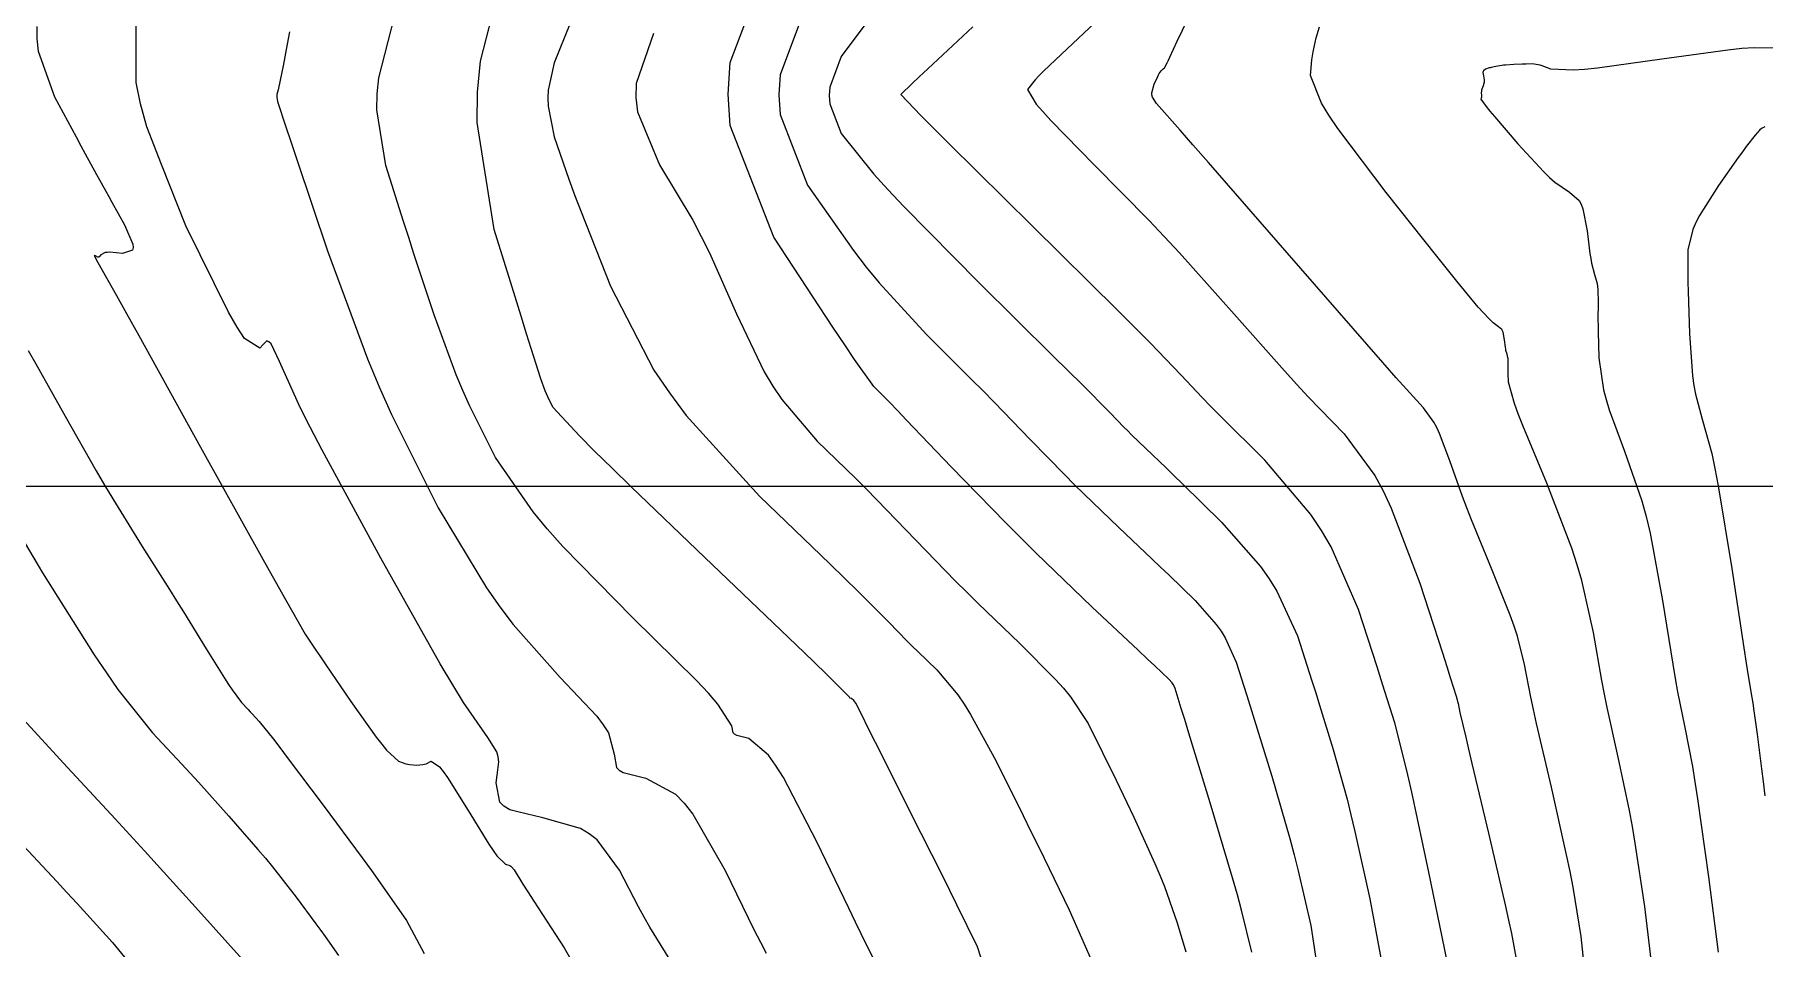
# Model space of a CAD drawing. Header units: metres. Extents: x 837117 to 838477, y 1189012 to 1191015.
# Drawn here: x 838284.3 to 838400.2, y 1190182.9 to 1190244.1 of the extents above; entities that cross this region are included whole.
import ezdxf

# ---------------------------------------------------------------- set-up
doc = ezdxf.new("R2010")
doc.units = ezdxf.units.M
doc.header["$LTSCALE"] = 0.3
doc.layers.add('COORD', color=7, linetype='Continuous', lineweight=20)
doc.layers.add('COTAS 10', color=1, linetype='Continuous')
doc.layers.add('COTAS INT', color=252, linetype='Continuous')

msp = doc.modelspace()

# ---------------------------------------------------------------- linework, layer by layer
at = {"layer": 'COORD'}
msp.add_line((837476.514, 1190213.872), (838476.514, 1190213.872), dxfattribs=at)
at = {"layer": 'COTAS 10'}
for points, elevation in [([(838284.505, 1190244.661), (838284.507, 1190243.835), (838284.599, 1190243.003), (838285.678, 1190239.944), (838287.123, 1190237.259), (838287.445, 1190236.662), (838287.734, 1190236.129), (838288.496, 1190234.734), (838289.114, 1190233.624), (838289.313, 1190233.271), (838289.523, 1190232.898), (838290.38, 1190231.383), (838290.927, 1190230.088), (838290.941, 1190229.853), (838290.896, 1190229.672), (838290.239, 1190229.463), (838289.381, 1190229.535), (838289.208, 1190229.53), (838289.065, 1190229.515), (838288.782, 1190229.37), (838288.669, 1190229.228), (838288.632, 1190229.215), (838288.592, 1190229.212), (838288.428, 1190229.297), (838288.344, 1190229.324), (838288.354, 1190229.286), (838288.378, 1190229.228), (838288.589, 1190228.853), (838289.829, 1190226.651), (838290.503, 1190225.441), (838291.32, 1190223.97), (838295.467, 1190216.491), (838299.632, 1190208.986), (838300.462, 1190207.5), (838301.151, 1190206.27), (838302.471, 1190203.965), (838303.186, 1190202.888), (838303.494, 1190202.432), (838303.85, 1190201.907), (838305.53, 1190199.444), (838307.231, 1190197.062), (838307.599, 1190196.59), (838307.923, 1190196.197), (838308.721, 1190195.455), (838309.217, 1190195.283), (838309.35, 1190195.25), (838309.482, 1190195.224), (838309.941, 1190195.184), (838310.361, 1190195.227), (838310.468, 1190195.253), (838310.57, 1190195.286), (838310.902, 1190195.457), (838311.467, 1190195.08), (838311.716, 1190194.767), (838312.005, 1190194.365), (838313.381, 1190192.158), (838314.762, 1190189.903), (838315.053, 1190189.47), (838315.305, 1190189.12), (838315.885, 1190188.546), (838316.17, 1190188.468), (838316.235, 1190188.43), (838316.294, 1190188.386), (838316.459, 1190188.168), (838317.051, 1190187.208), (838317.381, 1190186.695), (838317.781, 1190186.076), (838319.825, 1190182.95), (838322.116, 1190178.934)], 1810), ([(838320.2, 1190244.808), (838319.154, 1190242.218), (838318.751, 1190240.401), (838318.731, 1190239.869), (838318.751, 1190239.326), (838319.154, 1190237.26), (838320.133, 1190234.421), (838320.516, 1190233.389), (838320.947, 1190232.252), (838322.909, 1190227.26), (838325.829, 1190221.644), (838326.864, 1190220.114), (838327.998, 1190218.595), (838332.909, 1190213.198), (838337.614, 1190208.662), (838338.617, 1190207.687), (838339.49, 1190206.832), (838341.56, 1190204.758), (838342.797, 1190203.487), (838343.145, 1190203.139), (838343.496, 1190202.794), (838344.782, 1190201.56), (838346.177, 1190199.887), (838346.596, 1190199.264), (838347.03, 1190198.572), (838348.717, 1190195.495), (838350.553, 1190191.815), (838351.081, 1190190.743), (838351.618, 1190189.647), (838353.627, 1190185.495), (838355.284, 1190181.745)], 1820), ([(838378.972, 1190181.926), (838378.773, 1190182.921), (838377.723, 1190188.025), (838376.577, 1190193.382), (838376.317, 1190194.538), (838376.083, 1190195.551), (838375.446, 1190198.025), (838374.787, 1190200.128), (838374.539, 1190200.907), (838374.262, 1190201.771), (838373.025, 1190205.604), (838371.195, 1190209.807), (838370.545, 1190210.905), (838369.832, 1190211.975), (838366.74, 1190215.604), (838363.753, 1190218.573), (838363.106, 1190219.228), (838362.538, 1190219.81), (838361.137, 1190221.309), (838359.066, 1190223.466), (838358.075, 1190224.463), (838356.903, 1190225.634), (838351.164, 1190231.309), (838345.606, 1190236.798), (838344.549, 1190237.852), (838343.7, 1190238.703), (838342.373, 1190240.097), (838343.134, 1190240.839), (838343.601, 1190241.279), (838344.179, 1190241.822), (838347.193, 1190244.631)], 1830), ([(838400.235, 1190237.939), (838400.042, 1190237.851), (838399.974, 1190237.797), (838399.9, 1190237.731), (838399.582, 1190237.387), (838398.987, 1190236.611), (838398.738, 1190236.272), (838398.453, 1190235.88), (838397.122, 1190234.015), (838395.853, 1190232.004), (838395.607, 1190231.519), (838395.408, 1190231.066), (838395.07, 1190229.69), (838395.064, 1190228.12), (838395.074, 1190227.544), (838395.089, 1190226.907), (838395.183, 1190224.097), (838395.391, 1190221.266), (838395.478, 1190220.616), (838395.577, 1190220.024), (838396.04, 1190218.367), (838396.673, 1190216.056), (838396.879, 1190215.051), (838397.1, 1190213.888), (838398.008, 1190208.367), (838398.821, 1190203.053), (838398.981, 1190202.019), (838399.112, 1190201.176), (838399.351, 1190199.71), (838399.439, 1190199.195), (838399.476, 1190198.951), (838399.517, 1190198.662), (838399.71, 1190197.253), (838400.005, 1190194.943), (838400.11, 1190194.086), (838400.226, 1190193.136)], 1840)]:
    msp.add_lwpolyline(points, dxfattribs=dict(at, elevation=elevation))
at = {"layer": 'COTAS INT'}
for points, elevation in [([(838348.392, 1190180.26), (838347.489, 1190183.02), (838346.113, 1190185.839), (838345.647, 1190186.781), (838345.144, 1190187.792), (838343.02, 1190192.023), (838341.059, 1190195.916), (838340.658, 1190196.714), (838340.32, 1190197.389), (838339.613, 1190198.816), (838339.345, 1190199.328), (838339.284, 1190199.427), (838339.227, 1190199.507), (838339.069, 1190199.641), (838338.974, 1190199.664), (838338.957, 1190199.674), (838338.945, 1190199.686), (838338.935, 1190199.742), (838337.459, 1190201.215), (838336.522, 1190202.121), (838335.356, 1190203.242), (838329.237, 1190209.086), (838324.304, 1190213.833), (838323.044, 1190215.045), (838321.832, 1190216.238), (838320.837, 1190217.232), (838319.059, 1190219.173), (838318.717, 1190219.855), (838318.628, 1190220.056), (838318.542, 1190220.262), (838318.249, 1190221.052), (838317.604, 1190223.086), (838317.295, 1190224.077), (838316.929, 1190225.254), (838316.328, 1190227.197), (838315.135, 1190231.052), (838313.981, 1190238.221), (838314.018, 1190240.263), (838314.209, 1190242.33), (838316.187, 1190250)], 1818), ([(838365.881, 1190182.663), (838365.188, 1190185.465), (838364.904, 1190186.495), (838364.581, 1190187.634), (838363.083, 1190192.663), (838361.655, 1190197.333), (838361.375, 1190198.245), (838361.146, 1190198.992), (838360.737, 1190200.317), (838360.624, 1190200.565), (838360.581, 1190200.633), (838360.533, 1190200.701), (838360.317, 1190200.947), (838359.376, 1190201.839), (838358.871, 1190202.315), (838358.259, 1190202.891), (838355.167, 1190205.796), (838351.417, 1190209.395), (838350.391, 1190210.408), (838349.371, 1190211.427), (838345.73, 1190215.167), (838342.744, 1190218.296), (838342.137, 1190218.931), (838341.624, 1190219.465), (838340.563, 1190220.556), (838339.268, 1190222.354), (838338.608, 1190223.333), (838337.816, 1190224.522), (838333.867, 1190230.556), (838330.945, 1190238.032), (838330.8, 1190240.13), (838330.945, 1190242.24), (838333.867, 1190249.963)], 1824), ([(838336.122, 1190246.3), (838334.274, 1190241.417), (838334.183, 1190240.082), (838334.274, 1190238.755), (838336.122, 1190234.028), (838339.191, 1190229.649), (838340.052, 1190228.542), (838340.917, 1190227.48), (838344.085, 1190224.028), (838347.099, 1190221.026), (838347.869, 1190220.25), (838348.611, 1190219.496), (838351.055, 1190216.97), (838353.337, 1190214.626), (838353.976, 1190213.987), (838354.62, 1190213.352), (838356.97, 1190211.096), (838359.197, 1190208.991), (838359.762, 1190208.451), (838360.305, 1190207.93), (838362.079, 1190206.205), (838363.492, 1190204.597), (838363.807, 1190204.15), (838364.089, 1190203.703), (838364.833, 1190202.079), (838365.518, 1190199.919), (838365.763, 1190199.132), (838366.032, 1190198.264), (838367.204, 1190194.45), (838368.415, 1190190.273), (838368.709, 1190189.176), (838368.984, 1190188.104), (838369.828, 1190184.45), (838370.369, 1190180.895)], 1826), ([(838327.082, 1190181.889), (838325.559, 1190184.338), (838325.168, 1190185.017), (838324.789, 1190185.696), (838323.53, 1190188.149), (838322.026, 1190190.181), (838321.494, 1190190.594), (838320.911, 1190190.942), (838318.386, 1190191.659), (838316.704, 1190192.069), (838316.173, 1190192.198), (838315.786, 1190192.434), (838315.497, 1190192.708), (838315.272, 1190194.009), (838315.331, 1190194.511), (838315.436, 1190195.414), (838315.393, 1190195.753), (838315.311, 1190196.07), (838314.696, 1190197.036), (838313.072, 1190199.379), (838312.354, 1190200.565), (838311.519, 1190201.983), (838307.537, 1190209.045), (838303.611, 1190216.284), (838302.812, 1190217.814), (838302.137, 1190219.139), (838300.742, 1190222.213), (838300.188, 1190223.406), (838300.044, 1190223.546), (838299.904, 1190223.603), (838299.639, 1190223.33), (838299.434, 1190223.12), (838298.404, 1190223.753), (838297.911, 1190224.513), (838297.328, 1190225.527), (838294.472, 1190231.302), (838292.851, 1190235.425), (838291.867, 1190237.926), (838291.442, 1190239.476), (838291.145, 1190240.902), (838291.142, 1190245.025)], 1812), ([(838340.545, 1190182.168), (838339.703, 1190183.89), (838339.323, 1190184.677), (838338.879, 1190185.598), (838336.747, 1190190.046), (838334.496, 1190194.349), (838333.978, 1190195.179), (838333.505, 1190195.852), (838332.175, 1190196.98), (838331.373, 1190197.175), (838331.233, 1190197.261), (838331.129, 1190197.36), (838331.047, 1190197.831), (838330.118, 1190199.281), (838329.479, 1190199.998), (838328.674, 1190200.851), (838324.39, 1190205.07), (838319.72, 1190209.823), (838318.673, 1190211.013), (838317.731, 1190212.149), (838315.218, 1190215.797), (838313.481, 1190219.263), (838313.029, 1190220.285), (838312.589, 1190221.334), (838311.105, 1190225.343), (838309.756, 1190229.423), (838309.402, 1190230.515), (838309.056, 1190231.591), (838307.876, 1190235.343), (838307.275, 1190239.074), (838307.294, 1190240.137), (838307.394, 1190241.212), (838308.423, 1190245.204)], 1816), ([(838340.012, 1190244.868), (838338.377, 1190242.637), (838337.603, 1190240.593), (838337.565, 1190240.034), (838337.603, 1190239.479), (838338.377, 1190237.5), (838340.565, 1190234.775), (838341.496, 1190233.75), (838342.567, 1190232.607), (838347.606, 1190227.5), (838352.575, 1190222.588), (838353.602, 1190221.568), (838354.477, 1190220.696), (838356.379, 1190218.774), (838357.303, 1190217.825), (838357.562, 1190217.566), (838357.822, 1190217.309), (838358.774, 1190216.396), (838360.135, 1190215.091), (838360.654, 1190214.587), (838361.234, 1190214.022), (838363.841, 1190211.464), (838366.452, 1190208.493), (838367.034, 1190207.668), (838367.555, 1190206.841), (838368.929, 1190203.841), (838369.89, 1190200.845), (838370.151, 1190200.02), (838370.41, 1190199.196), (838371.325, 1190196.238), (838372.249, 1190192.912), (838372.513, 1190191.857), (838372.78, 1190190.743), (838373.776, 1190186.238), (838374.571, 1190181.908)], 1828), ([(838355.356, 1190244.902), (838353.499, 1190243.162), (838351.927, 1190241.663), (838351.613, 1190241.347), (838351.352, 1190241.074), (838350.849, 1190240.445), (838351.437, 1190239.459), (838351.865, 1190238.961), (838352.407, 1190238.365), (838355.322, 1190235.399), (838358.987, 1190231.673), (838360.003, 1190230.598), (838361.019, 1190229.505), (838364.689, 1190225.399), (838368.053, 1190221.595), (838368.875, 1190220.691), (838369.65, 1190219.853), (838372.055, 1190217.366), (838374.107, 1190214.577), (838374.659, 1190213.548), (838375.205, 1190212.409), (838377.121, 1190207.366), (838378.634, 1190202.698), (838378.927, 1190201.794), (838379.165, 1190201.06), (838379.567, 1190199.812), (838379.632, 1190199.556), (838379.657, 1190199.446), (838379.685, 1190199.32), (838379.812, 1190198.724), (838380.194, 1190197.054), (838380.383, 1190196.251), (838380.607, 1190195.299), (838381.718, 1190190.63), (838382.836, 1190185.836), (838383.064, 1190184.805), (838383.258, 1190183.904), (838383.666, 1190181.718)], 1832), ([(838388.268, 1190180.515), (838387.929, 1190183.716), (838387.386, 1190187.02), (838387.181, 1190188.074), (838386.953, 1190189.189), (838385.932, 1190193.716), (838384.941, 1190197.969), (838384.733, 1190198.91), (838384.552, 1190199.748), (838384.138, 1190201.923), (838383.659, 1190203.826), (838383.438, 1190204.494), (838383.178, 1190205.222), (838381.923, 1190208.362), (838380.578, 1190211.618), (838380.263, 1190212.421), (838379.972, 1190213.181), (838379.128, 1190215.567), (838378.443, 1190217.394), (838378.252, 1190217.801), (838378.061, 1190218.166), (838377.369, 1190219.128), (838375.547, 1190221.132), (838374.644, 1190222.154), (838373.568, 1190223.379), (838368.242, 1190229.489), (838362.971, 1190235.543), (838361.93, 1190236.733), (838361.071, 1190237.712), (838359.48, 1190239.489), (838359.209, 1190239.932), (838359.181, 1190240.07), (838359.175, 1190240.215), (838359.324, 1190240.793), (838359.571, 1190241.308), (838359.626, 1190241.414), (838359.676, 1190241.504), (838359.805, 1190241.693), (838359.893, 1190241.776), (838359.917, 1190241.799), (838359.94, 1190241.821), (838360.019, 1190241.898), (838360.196, 1190242.217), (838360.28, 1190242.391), (838360.38, 1190242.603), (838360.867, 1190243.681), (838361.579, 1190245.151)], 1834), ([(838392.689, 1190181.591), (838392.192, 1190185.714), (838391.554, 1190189.97), (838391.364, 1190191.071), (838391.167, 1190192.139), (838390.405, 1190195.714), (838389.665, 1190199.038), (838389.482, 1190199.946), (838389.309, 1190200.85), (838388.761, 1190204.071), (838387.984, 1190207.544), (838387.666, 1190208.606), (838387.302, 1190209.712), (838385.618, 1190214.071), (838384.023, 1190217.932), (838383.716, 1190218.724), (838383.468, 1190219.397), (838383.061, 1190220.826), (838383.042, 1190221.41), (838383.04, 1190221.549), (838383.038, 1190221.678), (838383.042, 1190222.065), (838383.036, 1190222.36), (838383.029, 1190222.431), (838383.019, 1190222.498), (838382.963, 1190222.701), (838382.894, 1190222.957), (838382.875, 1190223.057), (838382.857, 1190223.17), (838382.796, 1190223.682), (838382.699, 1190224.177), (838382.659, 1190224.279), (838382.614, 1190224.366), (838382.401, 1190224.553), (838382.041, 1190224.807), (838381.902, 1190224.937), (838381.746, 1190225.091), (838381.041, 1190225.864), (838379.597, 1190227.611), (838378.976, 1190228.38), (838378.257, 1190229.274), (838374.861, 1190233.531), (838371.636, 1190237.816), (838371.026, 1190238.726), (838370.539, 1190239.517), (838369.799, 1190241.374), (838369.895, 1190242.414), (838369.935, 1190242.689), (838369.98, 1190242.959), (838370.188, 1190243.888), (838370.395, 1190244.629)], 1836), ([(838301.428, 1190244.304), (838301.206, 1190243.112), (838301.021, 1190242.135), (838300.66, 1190240.408), (838300.579, 1190240.095), (838300.571, 1190240.011), (838300.57, 1190239.927), (838300.617, 1190239.635), (838301.183, 1190237.928), (838301.509, 1190236.953), (838301.908, 1190235.76), (838303.96, 1190229.635), (838306.636, 1190222.405), (838307.429, 1190220.514), (838308.245, 1190218.672), (838311.378, 1190212.421), (838314.625, 1190207.066), (838315.513, 1190205.789), (838316.396, 1190204.601), (838319.543, 1190201.053), (838321.993, 1190198.461), (838322.436, 1190197.876), (838322.777, 1190197.348), (838323.16, 1190195.92), (838323.313, 1190195.034), (838323.51, 1190194.848), (838323.773, 1190194.687), (838325.281, 1190194.32), (838327.279, 1190193.249), (838327.851, 1190192.645), (838328.432, 1190191.907), (838330.601, 1190188.131), (838332.527, 1190184.184), (838332.955, 1190183.338), (838333.338, 1190182.6)], 1814), ([(838325.806, 1190244.194), (838324.638, 1190240.847), (838324.616, 1190239.899), (838324.725, 1190238.941), (838326.21, 1190235.402), (838328.423, 1190231.678), (838328.991, 1190230.603), (838329.54, 1190229.509), (838331.361, 1190225.402), (838333.221, 1190221.524), (838333.794, 1190220.574), (838334.392, 1190219.679), (838336.763, 1190216.895), (838339.317, 1190214.397), (838340.032, 1190213.683), (838340.749, 1190212.958), (838343.363, 1190210.258), (838346.031, 1190207.518), (838346.782, 1190206.769), (838347.537, 1190206.023), (838350.309, 1190203.363), (838352.723, 1190200.934), (838353.252, 1190200.333), (838353.722, 1190199.764), (838354.916, 1190197.97), (838355.873, 1190196.043), (838356.192, 1190195.391), (838356.535, 1190194.686), (838357.97, 1190191.711), (838359.383, 1190188.607), (838359.712, 1190187.822), (838360.013, 1190187.069), (838360.876, 1190184.616), (838361.455, 1190182.678)], 1822), ([(838401.459, 1190243.21), (838399.519, 1190243.236), (838398.699, 1190243.172), (838397.758, 1190243.076), (838393.339, 1190242.47), (838389.023, 1190241.874), (838388.147, 1190241.785), (838387.409, 1190241.728), (838385.893, 1190241.793), (838385.327, 1190242.018), (838385.189, 1190242.061), (838385.057, 1190242.095), (838384.647, 1190242.151), (838384.24, 1190242.145), (838384.11, 1190242.141), (838383.974, 1190242.136), (838383.419, 1190242.11), (838382.869, 1190242.07), (838382.735, 1190242.057), (838382.609, 1190242.043), (838382.22, 1190241.985), (838381.909, 1190241.918), (838381.832, 1190241.898), (838381.759, 1190241.878), (838381.528, 1190241.8), (838381.381, 1190241.681), (838381.36, 1190241.635), (838381.348, 1190241.583), (838381.38, 1190241.348), (838381.431, 1190241.08), (838381.432, 1190241.007), (838381.426, 1190240.935), (838381.357, 1190240.679), (838381.273, 1190240.453), (838381.259, 1190240.399), (838381.248, 1190240.349), (838381.239, 1190240.201), (838381.25, 1190240.091), (838381.252, 1190240.065), (838381.253, 1190240.041), (838381.252, 1190239.972), (838381.243, 1190239.912), (838381.239, 1190239.893), (838381.234, 1190239.874), (838381.211, 1190239.798), (838381.575, 1190239.288), (838381.814, 1190238.996), (838382.113, 1190238.638), (838383.691, 1190236.798), (838385.421, 1190234.923), (838385.815, 1190234.542), (838386.172, 1190234.222), (838387.156, 1190233.568), (838387.789, 1190233.011), (838387.925, 1190232.752), (838388.044, 1190232.448), (838388.332, 1190230.972), (838388.516, 1190229.446), (838388.569, 1190229.111), (838388.624, 1190228.812), (838388.831, 1190228.049), (838388.998, 1190227.443), (838389.027, 1190227.244), (838389.048, 1190227.032), (838389.065, 1190226.155), (838389.055, 1190225.002), (838389.059, 1190224.616), (838389.067, 1190224.201), (838389.122, 1190222.462), (838389.43, 1190220.331), (838389.597, 1190219.67), (838389.8, 1190218.978), (838390.829, 1190216.219), (838391.988, 1190212.884), (838392.273, 1190211.829), (838392.542, 1190210.716), (838393.385, 1190206.219), (838394.065, 1190201.951), (838394.232, 1190200.983), (838394.389, 1190200.107), (838394.878, 1190197.712), (838395.38, 1190195.089), (838395.546, 1190194.068), (838395.722, 1190192.92), (838396.455, 1190187.712), (838397.11, 1190182.668)], 1838), ([(838283.919, 1190222.95), (838284.421, 1190222.071), (838286.395, 1190218.549), (838288.465, 1190214.904), (838289.026, 1190213.948), (838289.583, 1190213.015), (838291.554, 1190209.837), (838293.39, 1190206.944), (838293.862, 1190206.191), (838294.318, 1190205.458), (838295.834, 1190202.985), (838297.058, 1190201.012), (838297.33, 1190200.594), (838297.573, 1190200.232), (838298.21, 1190199.391), (838298.663, 1190198.903), (838298.791, 1190198.764), (838298.92, 1190198.624), (838299.391, 1190198.103), (838300.339, 1190196.923), (838300.768, 1190196.366), (838301.27, 1190195.71), (838303.683, 1190192.512), (838306.292, 1190188.987), (838306.918, 1190188.126), (838307.501, 1190187.313), (838309.256, 1190184.793), (838310.448, 1190182.574)], 1808), ([(838281.663, 1190213.461), (838284.882, 1190208.078), (838288.337, 1190202.586), (838289.163, 1190201.36), (838289.933, 1190200.262), (838292.242, 1190197.36), (838294.208, 1190195.247), (838294.761, 1190194.646), (838295.318, 1190194.037), (838297.36, 1190191.781), (838299.309, 1190189.547), (838299.807, 1190188.953), (838300.287, 1190188.369), (838301.869, 1190186.348), (838303.193, 1190184.56), (838303.51, 1190184.123), (838303.806, 1190183.711), (838304.697, 1190182.432)], 1806), ([(838298.28, 1190182.172), (838295.33, 1190185.459), (838291.716, 1190189.451), (838290.731, 1190190.527), (838289.753, 1190191.591), (838286.275, 1190195.33), (838283.368, 1190198.511)], 1804), ([(838283.299, 1190190.113), (838285.832, 1190187.394), (838286.515, 1190186.653), (838287.19, 1190185.916), (838289.562, 1190183.299), (838291.463, 1190180.986)], 1802)]:
    msp.add_lwpolyline(points, dxfattribs=dict(at, elevation=elevation))

doc.saveas('drawing.dxf')
